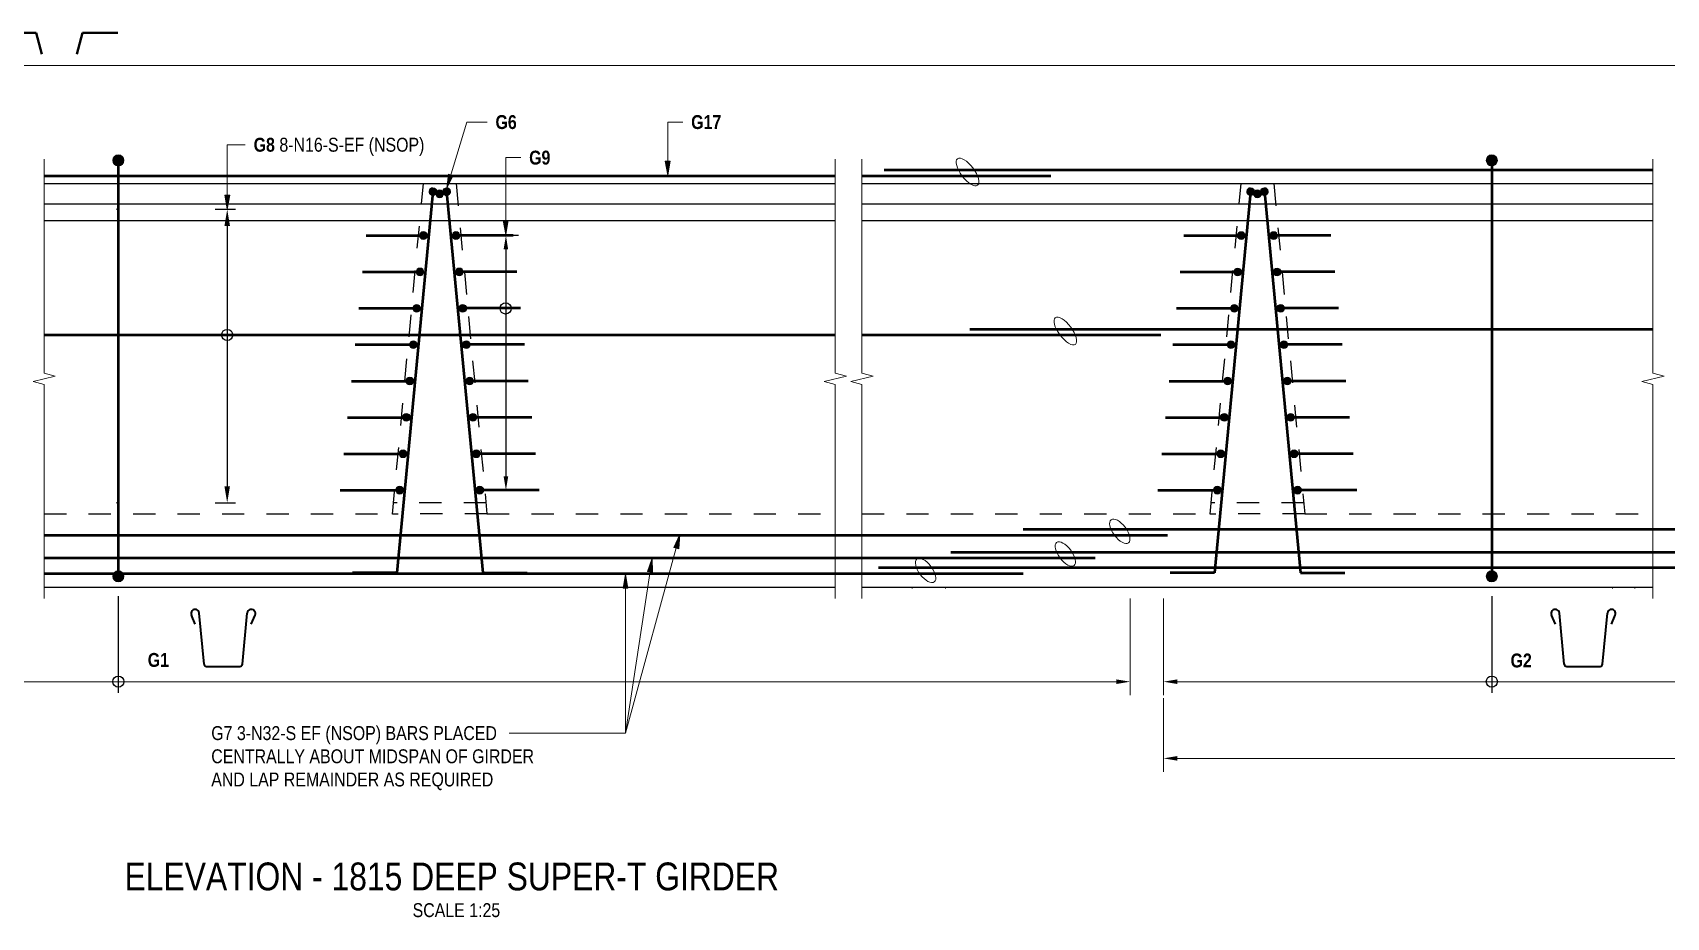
# Model space of a CAD drawing. Header units: metres. Extents: x 18.2 to 38, y 2.7 to 57.4.
# Drawn here: x 25.73 to 33.07, y 46.61 to 50.59 of the extents above; entities that cross this region are included whole.
import ezdxf

# ---------------------------------------------------------------- set-up
doc = ezdxf.new("R2010")
doc.units = ezdxf.units.M
doc.linetypes.add('JacobsDash', pattern=[0.0045, 0.003, -0.0015])
doc.layers.get('Defpoints').update_dxf_attribs({"color": 41})
for name, color, linetype, lineweight in [('A-ANNO-DIMS', 7, 'Continuous', 9), ('A-DETL', 7, 'Continuous', 13), ('A-DETL-GENF', 7, 'Continuous', 9), ('G-ANNO-TEXT', 7, 'Continuous', 9)]:
    doc.layers.add(name, color=color, linetype=linetype, lineweight=lineweight)
doc.styles.add('Arial Narrow', font='ARIALN.TTF', dxfattribs={"height": 0.125})
doc.styles.add('Arial Narrow_1', font='ARIALN.TTF', dxfattribs={"height": 0.0625})
doc.styles.add('Arial Narrow_B', font='ARIALNB.TTF', dxfattribs={"height": 0.0625})
doc.dimstyles.new('____ddd____', dxfattribs={"dimscale": 0.3048, "dimtxt": 0.063964, "dimasz": 0.246063, "dimexe": 0.123031, "dimexo": 0.082021, "dimgap": 0.04101, "dimtad": 1, "dimdec": 0, "dimlfac": 1000, "dimzin": 0, "dimdsep": 46, "dimtxsty": 'Arial Narrow_1', "dimsah": 1, "dimcen": 0.09, "dimaunit": 1, "dimadec": 4, "dimazin": 0, "dimtfac": 1, "dimtdec": 4, "dimtix": 1, "dimtmove": 2, "dimatfit": 3, "dimfxl": 1, "dimtvp": 1, "dimtolj": 1, "dimtzin": 0, "dimarcsym": 2})
doc.dimstyles.new('Dimension_Standard_O__mm_', dxfattribs={"dimscale": 0.3048, "dimtxt": 0.063964, "dimasz": 0.205052, "dimexe": 0.19685, "dimexo": 0.123031, "dimgap": 0.123031, "dimtad": 1, "dimdec": 0, "dimlfac": 1000, "dimzin": 0, "dimdsep": 46, "dimtxsty": 'Arial Narrow_1', "dimsah": 1, "dimcen": 0.09, "dimaunit": 1, "dimadec": 4, "dimazin": 0, "dimtfac": 1, "dimtdec": 4, "dimtix": 1, "dimtmove": 0, "dimatfit": 3, "dimfxl": 1, "dimtvp": 1, "dimtfill": 1, "dimtolj": 1, "dimtzin": 0, "dimlwd": 18, "dimlwe": 18, "dimarcsym": 2})
doc.dimstyles.new('Dimension_Standard_O__mm__1', dxfattribs={"dimscale": 0.3048, "dimtxt": 0.063964, "dimasz": 0.205052, "dimexe": 0.19685, "dimexo": 0.123031, "dimgap": 0.123031, "dimtad": 1, "dimdec": 0, "dimlfac": 1000, "dimzin": 0, "dimdsep": 46, "dimtxsty": 'Arial Narrow_1', "dimsah": 1, "dimcen": 0.09, "dimaunit": 1, "dimadec": 4, "dimazin": 0, "dimtfac": 1, "dimtdec": 4, "dimtix": 1, "dimtmove": 2, "dimatfit": 3, "dimfxl": 1, "dimtvp": 1, "dimtfill": 1, "dimtolj": 1, "dimtzin": 0, "dimlwd": 18, "dimlwe": 18, "dimarcsym": 2})
doc.dimstyles.new('Dimension_Standard_O__mm__2', dxfattribs={"dimscale": 0.3048, "dimtxt": 0.063964, "dimasz": 0.205052, "dimexe": 0.19685, "dimexo": 0.123031, "dimgap": 0.123031, "dimtad": 1, "dimdec": 0, "dimlfac": 1000, "dimzin": 0, "dimdsep": 46, "dimtxsty": 'Arial Narrow_B', "dimsah": 1, "dimcen": 0.09, "dimaunit": 1, "dimadec": 4, "dimazin": 0, "dimtfac": 1, "dimtdec": 4, "dimtix": 1, "dimtmove": 0, "dimatfit": 3, "dimfxl": 1, "dimtvp": 1, "dimtfill": 1, "dimtolj": 1, "dimtzin": 0, "dimlwd": 18, "dimlwe": 18, "dimarcsym": 2})
doc.dimstyles.new('Dimension_Standard_T_REO', dxfattribs={"dimscale": 0.3048, "dimtxt": 0.063964, "dimasz": 0.205052, "dimexe": 0.246063, "dimexo": 0.0625, "dimgap": 0.082021, "dimtad": 1, "dimdec": 0, "dimlfac": 1000, "dimzin": 0, "dimdsep": 46, "dimtxsty": 'Arial Narrow_1', "dimsah": 1, "dimcen": 0.09, "dimaunit": 1, "dimadec": 4, "dimazin": 0, "dimtfac": 1, "dimtdec": 4, "dimtix": 1, "dimtmove": 0, "dimatfit": 3, "dimfxl": 0.246063, "dimfxlon": 1, "dimtvp": 1, "dimtolj": 1, "dimtzin": 0, "dimlwd": 25, "dimlwe": 25, "dimarcsym": 2})

# ---------------------------------------------------------------- blocks, each defined once
blk = doc.blocks.new('CS_DET_BreakLine_ViewScale - Std Break-6472122-DRG-2873101 - 1815 DEEP SUPER-T GIRDER')
at = {"layer": 'A-DETL-GENF'}
for p, q in [((0.9125, 0), (-0.05, 0)), ((0.925, 0.05), (0.9125, 0)), ((0.95, -0.05), (0.925, 0.05)), ((0.9625, 0), (0.95, -0.05)), ((1.925, 0), (0.9625, 0))]:
    blk.add_line(p, q, dxfattribs=at)
blk = doc.blocks.new('B_Det_Reinf_Bar Section_2D - Reo Dot_Scale 50_Cog End-1695669-DRG-2873101 - 1815 DEEP SUPER-T GIRDER')
at = {"layer": 'A-DETL-GENF'}
blk.add_hatch(color=256, dxfattribs=at).paths.add_polyline_path([(0, -0.025), (0.0065, -0.0241), (0.0125, -0.0217), (0.0177, -0.0177), (0.0217, -0.0125), (0.0241, -0.0065), (0.025, 0), (0.0241, 0.0065), (0.0217, 0.0125), (0.0177, 0.0177), (0.0125, 0.0217), (0.0065, 0.0241), (0, 0.025), (-0.0065, 0.0241), (-0.0125, 0.0217), (-0.0177, 0.0177), (-0.0217, 0.0125), (-0.0241, 0.0065), (-0.025, 0), (-0.0241, -0.0065), (-0.0217, -0.0125), (-0.0177, -0.0177), (-0.0125, -0.0217), (-0.0065, -0.0241)])
for start, end in [(360, 180), (180, 360)]:
    blk.add_arc((0, 0), 0.025, start, end, dxfattribs=at)
blk = doc.blocks.new('B_Det_Reinf_Bar Section_2D - Reo Dot_Scale 50_Cog End-1703102-DRG-2873101 - 1815 DEEP SUPER-T GIRDER')
at = {"layer": 'A-DETL-GENF'}
blk.add_hatch(color=256, dxfattribs=at).paths.add_polyline_path([(0, -0.025), (0.0065, -0.0241), (0.0125, -0.0217), (0.0177, -0.0177), (0.0217, -0.0125), (0.0241, -0.0065), (0.025, 0), (0.0241, 0.0065), (0.0217, 0.0125), (0.0177, 0.0177), (0.0125, 0.0217), (0.0065, 0.0241), (0, 0.025), (-0.0065, 0.0241), (-0.0125, 0.0217), (-0.0177, 0.0177), (-0.0217, 0.0125), (-0.0241, 0.0065), (-0.025, 0), (-0.0241, -0.0065), (-0.0217, -0.0125), (-0.0177, -0.0177), (-0.0125, -0.0217), (-0.0065, -0.0241)])
for start, end in [(0, 180), (180, 360)]:
    blk.add_arc((0, 0), 0.025, start, end, dxfattribs=at)
blk = doc.blocks.new('B_Det_Reinf_Bar Section_2D - Reo Dot_Scale 25_Cog End-V4-DRG-2873101 - 1815 DEEP SUPER-T GIRDER')
at = {"layer": 'A-DETL-GENF'}
blk.add_hatch(color=256, dxfattribs=at).paths.add_polyline_path([(0, -0.0175), (0.0045, -0.0169), (0.0088, -0.0152), (0.0124, -0.0124), (0.0144, -0.0095), (0.0142, -0.0084), (0.0145, -0.0035), (0.0157, 0.0005), (0.0171, 0.0028), (0.0169, 0.0045), (0.0148, 0.0092), (0.0124, 0.0124), (0.0088, 0.0152), (0.0045, 0.0169), (-0.0006, 0.0174), (-0.0045, 0.0169), (-0.0087, 0.0152), (-0.0124, 0.0124), (-0.0152, 0.0088), (-0.0169, 0.0045), (-0.0175, 0), (-0.0169, -0.0045), (-0.0152, -0.0087), (-0.0124, -0.0124), (-0.0087, -0.0152), (-0.0045, -0.0169)])
for start, end in [(9.32983, 180), (180, 326.31509)]:
    blk.add_arc((0, 0), 0.0175, start, end, dxfattribs=at)
blk = doc.blocks.new('B_Det_Reinf_Bar Section_2D - Reo Dot_Scale 25_Cog End-V3-DRG-2873101 - 1815 DEEP SUPER-T GIRDER')
at = {"layer": 'A-DETL-GENF'}
blk.add_hatch(color=256, dxfattribs=at).paths.add_polyline_path([(0, 0.0175), (-0.0045, 0.0169), (-0.0088, 0.0152), (-0.0124, 0.0124), (-0.0152, 0.0087), (-0.0169, 0.0045), (-0.0175, 0), (-0.0169, -0.0045), (-0.0152, -0.0088), (-0.0124, -0.0124), (-0.0088, -0.0152), (-0.0045, -0.0169), (0, -0.0175), (0.0045, -0.0169), (0.0087, -0.0152), (0.0129, -0.0117), (0.0152, -0.0088), (0.017, -0.0038), (0.0169, -0.0025), (0.0156, -0.0003), (0.0144, 0.0038), (0.0144, 0.0095), (0.0143, 0.0098), (0.0124, 0.0124), (0.0087, 0.0152), (0.0045, 0.0169)])
for start, end in [(33.68491, 180), (180, 350.67017)]:
    blk.add_arc((0, 0), 0.0175, start, end, dxfattribs=at)
blk = doc.blocks.new('B_Det_Reinf_Bar Section_2D - Reo Dot_Scale 25_Cog End-2355448-DRG-2873101 - 1815 DEEP SUPER-T GIRDER')
at = {"layer": 'A-DETL-GENF'}
blk.add_hatch(color=256, dxfattribs=at).paths.add_polyline_path([(0, 0.0175), (-0.0045, 0.0169), (-0.0088, 0.0152), (-0.0124, 0.0124), (-0.0152, 0.0087), (-0.0169, 0.0045), (-0.0175, 0), (-0.0169, -0.0045), (-0.0152, -0.0088), (-0.0124, -0.0124), (-0.0088, -0.0152), (-0.0045, -0.0169), (0, -0.0175), (0.0045, -0.0169), (0.0087, -0.0152), (0.0124, -0.0124), (0.0152, -0.0088), (0.0169, -0.0045), (0.0175, 0), (0.0169, 0.0045), (0.0152, 0.0087), (0.0124, 0.0124), (0.0087, 0.0152), (0.0045, 0.0169), (0.0022, 0.0172)])
for start, end in [(360, 180), (180, 360)]:
    blk.add_arc((0, 0), 0.0175, start, end, dxfattribs=at)
blk = doc.blocks.new('B_Det_Reinf_Bar Section_2D - Reo Dot_Scale 25_Cog End-V5-DRG-2873101 - 1815 DEEP SUPER-T GIRDER')
at = {"layer": 'A-DETL-GENF'}
blk.add_hatch(color=256, dxfattribs=at).paths.add_polyline_path([(0.0175, 0), (0.0169, 0.0045), (0.0152, 0.0087), (0.0124, 0.0124), (0.0087, 0.0152), (0.0045, 0.0169), (0, 0.0175), (-0.0045, 0.0169), (-0.0088, 0.0152), (-0.0124, 0.0124), (-0.0152, 0.0087), (-0.0169, 0.0045), (-0.0174, -0.001), (-0.0169, -0.0045), (-0.0152, -0.0088), (-0.0124, -0.0124), (-0.0088, -0.0152), (-0.0045, -0.0169), (0, -0.0175), (0.0045, -0.0169), (0.0087, -0.0152), (0.0124, -0.0124), (0.0152, -0.0088), (0.0169, -0.0045), (0.0174, -0.001)])
for start, end in [(360, 180), (180, 360)]:
    blk.add_arc((0, 0), 0.0175, start, end, dxfattribs=at)
blk = doc.blocks.new('B_Det_Reinf_Bar Section_2D - Reo Dot_Scale 25_Cog End-6466701-DRG-2873101 - 1815 DEEP SUPER-T GIRDER')
at = {"layer": 'A-DETL-GENF'}
blk.add_hatch(color=256, dxfattribs=at).paths.add_polyline_path([(0, -0.0175), (0.0045, -0.0169), (0.0088, -0.0152), (0.0124, -0.0124), (0.0152, -0.0087), (0.0169, -0.0045), (0.0175, 0), (0.0169, 0.0045), (0.0152, 0.0088), (0.0124, 0.0124), (0.0088, 0.0152), (0.0045, 0.0169), (0, 0.0175), (-0.0045, 0.0169), (-0.0087, 0.0152), (-0.0124, 0.0124), (-0.0152, 0.0088), (-0.0169, 0.0045), (-0.0175, 0), (-0.0169, -0.0045), (-0.0152, -0.0087), (-0.0124, -0.0124), (-0.0087, -0.0152), (-0.0045, -0.0169)])
for start, end in [(0, 180), (180, 360)]:
    blk.add_arc((0, 0), 0.0175, start, end, dxfattribs=at)
blk = doc.blocks.new('B_Det_Reinf_Bar Section_2D - Reo Dot_Scale 25_Cog End-V2-DRG-2873101 - 1815 DEEP SUPER-T GIRDER')
at = {"layer": 'A-DETL-GENF'}
blk.add_hatch(color=256, dxfattribs=at).paths.add_polyline_path([(0, -0.0175), (0.0045, -0.0169), (0.0088, -0.0152), (0.0124, -0.0124), (0.0144, -0.0095), (0.0142, -0.0084), (0.0145, -0.0035), (0.0157, 0.0005), (0.0171, 0.0028), (0.0169, 0.0045), (0.0148, 0.0092), (0.0124, 0.0124), (0.0088, 0.0152), (0.0045, 0.0169), (0, 0.0175), (-0.0045, 0.0169), (-0.0087, 0.0152), (-0.0124, 0.0124), (-0.0152, 0.0088), (-0.0169, 0.0045), (-0.0175, 0), (-0.0169, -0.0045), (-0.0152, -0.0087), (-0.0124, -0.0124), (-0.0087, -0.0152), (-0.0045, -0.0169)])
for start, end in [(9.32983, 180), (180, 326.31509)]:
    blk.add_arc((0, 0), 0.0175, start, end, dxfattribs=at)
blk = doc.blocks.new('DIMBLOCK3-DRG-2873101 - 1815 DEEP SUPER-T GIRDER')
at = {"layer": 'A-ANNO-DIMS', "color": 0, "lineweight": 18, "transparency": 16777216}
for p, q in [((35.9123, 47.9599), (35.9123, 47.2689)), ((30.8123, 47.5999), (30.8123, 47.2689)), ((30.8748, 47.3289), (35.8498, 47.3289))]:
    blk.add_line(p, q, dxfattribs=at)
at = {"layer": 'A-ANNO-DIMS', "color": 0, "transparency": 16777216}
for points in [[(30.8748, 47.3393), (30.8748, 47.3185), (30.8123, 47.3289)], [(35.8498, 47.3393), (35.8498, 47.3185), (35.9123, 47.3289)]]:
    blk.add_solid(points, dxfattribs=at)
at = {"layer": 'Defpoints', "color": 0, "transparency": 16777216}
for p in [(35.9123, 47.9974), (30.8123, 47.6374), (35.9123, 47.3289)]:
    blk.add_point(p, dxfattribs=at)
at = {"layer": 'A-ANNO-DIMS', "color": 0, "lineweight": 18, "transparency": 16777216, "insert": (33.3623, 47.4037), "char_height": 0.0625, "width": 0.190066, "attachment_point": 5, "style": 'Arial Narrow_1', "bg_fill": 3, "box_fill_scale": 1.1, "bg_fill_color": 256, "bg_fill_true_color": 13158600, "bg_fill_transparency": 0}
blk.add_mtext('\\A1;7000\u200e', dxfattribs=at)
blk = doc.blocks.new('DIMBLOCK5-DRG-2873101 - 1815 DEEP SUPER-T GIRDER')
at = {"layer": 'A-ANNO-DIMS', "color": 0, "lineweight": 18, "transparency": 16777216}
for p, q in [((20.7312, 49.9499), (20.7312, 50.5036)), ((34.4123, 49.9499), (34.4123, 50.5036)), ((20.7937, 50.4436), (34.3498, 50.4436))]:
    blk.add_line(p, q, dxfattribs=at)
at = {"layer": 'A-ANNO-DIMS', "color": 0, "transparency": 16777216}
for points in [[(20.7937, 50.454), (20.7937, 50.4332), (20.7312, 50.4436)], [(34.3498, 50.454), (34.3498, 50.4332), (34.4123, 50.4436)]]:
    blk.add_solid(points, dxfattribs=at)
at = {"layer": 'Defpoints', "color": 0, "transparency": 16777216}
for p in [(34.4123, 50.4436), (20.7312, 49.9124), (34.4123, 49.9124)]:
    blk.add_point(p, dxfattribs=at)
at = {"layer": 'A-ANNO-DIMS', "color": 0, "lineweight": 18, "transparency": 16777216, "insert": (27.5717, 50.5182), "char_height": 0.0625, "attachment_point": 5, "style": 'Arial Narrow_1', "bg_fill": 3, "box_fill_scale": 1.1, "bg_fill_color": 256, "bg_fill_true_color": 13158600, "bg_fill_transparency": 0}
blk.add_mtext('\\A1;\u200e', dxfattribs=at)
blk = doc.blocks.new('DIMBLOCK6-DRG-2873101 - 1815 DEEP SUPER-T GIRDER')
at = {"layer": 'A-ANNO-DIMS', "color": 0, "lineweight": 18, "transparency": 16777216}
for p, q in [((24.4815, 48.0474), (24.4815, 47.6135)), ((30.6623, 48.0474), (30.6623, 47.6135)), ((24.544, 47.6735), (30.5998, 47.6735))]:
    blk.add_line(p, q, dxfattribs=at)
at = {"layer": 'A-ANNO-DIMS', "color": 0, "transparency": 16777216}
for points in [[(24.544, 47.6839), (24.544, 47.6631), (24.4815, 47.6735)], [(30.5998, 47.6839), (30.5998, 47.6631), (30.6623, 47.6735)]]:
    blk.add_solid(points, dxfattribs=at)
at = {"layer": 'Defpoints', "color": 0, "transparency": 16777216}
for p in [(24.4815, 48.0849), (30.6623, 48.0849), (30.6623, 47.6735)]:
    blk.add_point(p, dxfattribs=at)
at = {"layer": 'A-ANNO-DIMS', "color": 0, "lineweight": 18, "transparency": 16777216, "insert": (27.5719, 47.7481), "char_height": 0.0625, "attachment_point": 5, "style": 'Arial Narrow_1', "bg_fill": 3, "box_fill_scale": 1.1, "bg_fill_color": 256, "bg_fill_true_color": 13158600, "bg_fill_transparency": 0}
blk.add_mtext('\\A1;\u200e', dxfattribs=at)
blk = doc.blocks.new('DIMBLOCK7-DRG-2873101 - 1815 DEEP SUPER-T GIRDER')
at = {"layer": 'A-ANNO-DIMS', "color": 0, "lineweight": -2, "transparency": 16777216}
for p, q in [((26.5462, 49.7974), (26.6383, 49.7974)), ((26.6008, 49.7224), (26.6008, 48.5524)), ((26.5462, 48.4774), (26.6383, 48.4774))]:
    blk.add_line(p, q, dxfattribs=at)
at = {"layer": 'A-ANNO-DIMS', "color": 0, "transparency": 16777216}
for points in [[(26.5883, 49.7224), (26.6133, 49.7224), (26.6008, 49.7974)], [(26.5883, 48.5524), (26.6133, 48.5524), (26.6008, 48.4774)]]:
    blk.add_solid(points, dxfattribs=at)
at = {"layer": 'Defpoints', "color": 0, "transparency": 16777216}
for p in [(26.5212, 49.7974), (26.5212, 48.4774), (26.6008, 48.4774)]:
    blk.add_point(p, dxfattribs=at)
at = {"layer": 'A-ANNO-DIMS', "color": 0, "transparency": 16777216, "insert": (26.5512, 49.1374), "char_height": 0.0625, "attachment_point": 5, "rotation": 90, "style": 'Arial Narrow_1'}
blk.add_mtext('\\A1;\u200e', dxfattribs=at)
blk = doc.blocks.new('DIMBLOCK16-DRG-2873101 - 1815 DEEP SUPER-T GIRDER')
at = {"layer": 'A-ANNO-DIMS', "color": 0, "lineweight": 18, "transparency": 16777216}
for p, q in [((34.2733, 48.0954), (34.2733, 47.6135)), ((30.8123, 48.0474), (30.8123, 47.6135)), ((30.8748, 47.6735), (34.2108, 47.6735))]:
    blk.add_line(p, q, dxfattribs=at)
at = {"layer": 'A-ANNO-DIMS', "color": 0, "transparency": 16777216}
for points in [[(30.8748, 47.6839), (30.8748, 47.6631), (30.8123, 47.6735)], [(34.2108, 47.6839), (34.2108, 47.6631), (34.2733, 47.6735)]]:
    blk.add_solid(points, dxfattribs=at)
at = {"layer": 'Defpoints', "color": 0, "transparency": 16777216}
for p in [(30.8123, 48.0849), (34.2733, 48.1329), (34.2733, 47.6735)]:
    blk.add_point(p, dxfattribs=at)
at = {"layer": 'A-ANNO-DIMS', "color": 0, "lineweight": 18, "transparency": 16777216, "insert": (32.5428, 47.7481), "char_height": 0.0625, "attachment_point": 5, "style": 'Arial Narrow_B', "bg_fill": 3, "box_fill_scale": 1.1, "bg_fill_color": 256, "bg_fill_true_color": 13158600, "bg_fill_transparency": 0}
blk.add_mtext('\\A1;\u200e', dxfattribs=at)
blk = doc.blocks.new('DIMBLOCK17-DRG-2873101 - 1815 DEEP SUPER-T GIRDER')
at = {"layer": 'A-ANNO-DIMS', "color": 0, "lineweight": 25, "transparency": 16777216}
for p, q in [((27.9104, 49.6791), (27.7794, 49.6791)), ((27.8544, 49.6166), (27.8544, 48.5971)), ((27.9104, 48.5346), (27.7794, 48.5346))]:
    blk.add_line(p, q, dxfattribs=at)
at = {"layer": 'A-ANNO-DIMS', "color": 0, "transparency": 16777216}
for points in [[(27.844, 49.6166), (27.8648, 49.6166), (27.8544, 49.6791)], [(27.844, 48.5971), (27.8648, 48.5971), (27.8544, 48.5346)]]:
    blk.add_solid(points, dxfattribs=at)
at = {"layer": 'Defpoints', "color": 0, "transparency": 16777216}
for p in [(27.9294, 49.6791), (27.8544, 48.5346), (27.9294, 48.5346)]:
    blk.add_point(p, dxfattribs=at)
at = {"layer": 'A-ANNO-DIMS', "color": 0, "lineweight": 25, "transparency": 16777216, "insert": (27.7923, 49.1069), "char_height": 0.0625, "attachment_point": 5, "rotation": 90, "style": 'Arial Narrow_1'}
blk.add_mtext('\\A1;\u200e', dxfattribs=at)

msp = doc.modelspace()

# ---------------------------------------------------------------- hatches: boundary and pattern name
at = {"layer": 'G-ANNO-TEXT'}
for points in [[(28.5822, 49.9511), (28.5932, 50.0136), (28.5712, 50.0136)], [(27.5886, 49.8922), (27.6174, 49.9487), (27.5963, 49.9552)], [(26.6013, 49.7974), (26.6124, 49.8599), (26.5903, 49.8599)], [(27.8534, 49.6838), (27.8644, 49.7463), (27.8424, 49.7463)], [(28.6375, 48.3346), (28.6103, 48.2772), (28.6316, 48.2714)], [(28.5122, 48.2285), (28.4919, 48.1684), (28.5137, 48.1651)], [(28.3924, 48.1571), (28.3814, 48.0946), (28.4035, 48.0946)]]:
    msp.add_hatch(color=256, dxfattribs=at).paths.add_polyline_path(points)

# ---------------------------------------------------------------- linework, layer by layer
at = {"layer": 'A-DETL', "lineweight": 40}
for p, q in [((25.5826, 50.591), (25.7411, 50.591)), ((25.7411, 50.591), (25.767, 50.4944)), ((25.9504, 50.591), (25.9245, 50.4944)), ((26.1089, 50.591), (25.9504, 50.591))]:
    msp.add_line(p, q, dxfattribs=at)
at = {"layer": 'A-DETL', "lineweight": 50}
for p, q in [((26.1109, 49.9919), (26.1109, 48.1724)), ((33.0143, 49.9724), (29.5558, 49.9724)), ((32.2892, 49.9919), (32.2892, 48.1724)), ((25.7775, 49.9474), (29.336, 49.9474)), ((29.4558, 49.9474), (30.3058, 49.9474)), ((27.5243, 49.8592), (27.3637, 48.163)), ((27.5893, 49.8592), (27.7499, 48.163)), ((31.2026, 49.8591), (31.0421, 48.1629)), ((31.2676, 49.8591), (31.4282, 48.1629)), ((27.2261, 49.6791), (27.4661, 49.6791)), ((27.8874, 49.6791), (27.6474, 49.6791)), ((30.9044, 49.679), (31.1444, 49.679)), ((31.5657, 49.679), (31.3257, 49.679)), ((27.2094, 49.5156), (27.4508, 49.5156)), ((27.9041, 49.5156), (27.6627, 49.5156)), ((30.8877, 49.5155), (31.1291, 49.5155)), ((31.5824, 49.5155), (31.341, 49.5155)), ((27.1927, 49.3521), (27.4355, 49.3521)), ((27.9208, 49.3521), (27.678, 49.3521)), ((30.871, 49.352), (31.1138, 49.352)), ((31.5991, 49.352), (31.3563, 49.352)), ((33.0143, 49.2574), (29.9408, 49.2574)), ((25.7775, 49.2324), (29.336, 49.2324)), ((27.176, 49.1886), (27.4202, 49.1886)), ((27.9375, 49.1886), (27.6933, 49.1886)), ((29.4558, 49.2324), (30.8008, 49.2324)), ((30.8543, 49.1886), (31.0985, 49.1886)), ((31.6158, 49.1886), (31.3716, 49.1886)), ((27.1593, 49.0251), (27.4048, 49.0251)), ((27.9542, 49.0251), (27.7086, 49.0251)), ((30.8376, 49.0251), (31.0832, 49.0251)), ((31.6325, 49.0251), (31.3869, 49.0251)), ((27.1426, 48.8616), (27.3895, 48.8616)), ((27.9709, 48.8616), (27.7239, 48.8616)), ((30.8209, 48.8616), (31.0679, 48.8616)), ((31.6492, 48.8616), (31.4022, 48.8616)), ((27.1259, 48.6981), (27.3742, 48.6981)), ((27.9876, 48.6981), (27.7392, 48.6981)), ((30.8042, 48.6981), (31.0526, 48.6981)), ((31.6659, 48.6981), (31.4175, 48.6981)), ((27.1092, 48.5346), (27.3589, 48.5346)), ((28.0042, 48.5346), (27.7545, 48.5346)), ((30.7875, 48.5346), (31.0373, 48.5346)), ((31.6826, 48.5346), (31.4329, 48.5346)), ((36.0753, 48.3574), (30.1808, 48.3574)), ((25.7775, 48.3324), (30.8308, 48.3324)), ((25.7775, 48.2299), (30.5058, 48.2299)), ((36.071, 48.2549), (29.8558, 48.2549)), ((25.7775, 48.1599), (26.0893, 48.1599)), ((26.1326, 48.1599), (30.1808, 48.1599)), ((27.3637, 48.163), (27.1637, 48.163)), ((27.7499, 48.163), (27.9499, 48.163)), ((36.0676, 48.1849), (29.5308, 48.1849)), ((31.0421, 48.1629), (30.8421, 48.1629)), ((31.4282, 48.1629), (31.6282, 48.1629))]:
    msp.add_line(p, q, dxfattribs=at)
at = {"layer": 'A-DETL', "lineweight": 25}
for p, q in [((25.7775, 49.9124), (29.336, 49.9124)), ((29.4558, 49.9124), (33.0143, 49.9124)), ((25.7775, 49.8224), (29.336, 49.8224)), ((29.4558, 49.8224), (33.0143, 49.8224)), ((25.7775, 49.7473), (29.336, 49.7473)), ((29.4558, 49.7473), (33.0143, 49.7473)), ((29.336, 48.0974), (25.7775, 48.0974)), ((33.0143, 48.0974), (29.4558, 48.0974)), ((26.1109, 48.0574), (26.1109, 47.6239)), ((32.2892, 48.0574), (32.2892, 47.6239))]:
    msp.add_line(p, q, dxfattribs=at)
at = {"layer": 'A-DETL', "linetype": 'JacobsDash', "lineweight": 25}
for p, q in [((27.3441, 48.4273), (27.4831, 49.9124)), ((27.6303, 49.9124), (27.7693, 48.4275)), ((31.0224, 48.4273), (31.1615, 49.9124)), ((31.3087, 49.9124), (31.4477, 48.4275)), ((25.7775, 48.4274), (27.3441, 48.4274)), ((27.7693, 48.4275), (27.3441, 48.4273)), ((27.7647, 48.4774), (27.3488, 48.4774)), ((27.7693, 48.4275), (29.336, 48.4275)), ((29.4558, 48.4274), (31.0224, 48.4274)), ((31.4477, 48.4275), (31.0224, 48.4273)), ((31.443, 48.4774), (31.0271, 48.4774)), ((31.4477, 48.4275), (33.0143, 48.4275))]:
    msp.add_line(p, q, dxfattribs=at)
at = {"layer": 'A-DETL', "lineweight": 18}
for p, q in [((26.1109, 49.7974), (26.1009, 49.7974)), ((26.1109, 48.4774), (26.1009, 48.4774))]:
    msp.add_line(p, q, dxfattribs=at)
at = {"layer": 'A-DETL'}
for p, q in [((29.6821, 48.0974), (29.6821, 48.0924)), ((29.8321, 48.0974), (29.8321, 48.0924)), ((32.8321, 48.0974), (32.8321, 48.0924)), ((32.9321, 48.0974), (32.9321, 48.0924))]:
    msp.add_line(p, q, dxfattribs=at)
at = {"layer": 'A-DETL', "lineweight": 35}
for p, q in [((26.4569, 47.9319), (26.4395, 47.9728)), ((26.4965, 47.7523), (26.4748, 47.9817)), ((26.6692, 47.7523), (26.6909, 47.9817)), ((26.7088, 47.9319), (26.7261, 47.9728)), ((32.5752, 47.9319), (32.5579, 47.9728)), ((32.6148, 47.7523), (32.5931, 47.9817)), ((32.7875, 47.7523), (32.8092, 47.9817)), ((32.8272, 47.9319), (32.8445, 47.9728)), ((26.5077, 47.7421), (26.658, 47.7421)), ((32.626, 47.7421), (32.7763, 47.7421))]:
    msp.add_line(p, q, dxfattribs=at)
at = {"layer": 'A-DETL', "lineweight": 25}
for centre in [(27.853, 49.3514), (26.6008, 49.2324), (26.1109, 47.6739), (32.2892, 47.6739)]:
    msp.add_circle(centre, 0.025, dxfattribs=at)
at = {"layer": 'A-DETL', "lineweight": 35}
for centre, radius, start, end in [((26.4565, 47.98), 0.0184, 5.41164, 203), ((26.7092, 47.98), 0.0184, 337, 174.58836), ((32.5748, 47.98), 0.0184, 5.41164, 203), ((32.8275, 47.98), 0.0184, 337, 174.58836), ((26.5077, 47.7533), 0.0113, 185.41164, 270), ((26.658, 47.7533), 0.0113, 270, 354.58836), ((32.626, 47.7533), 0.0112, 185.41164, 270), ((32.7763, 47.7533), 0.0113, 270, 354.58836)]:
    msp.add_arc(centre, radius, start, end, dxfattribs=at)
at = {"layer": 'A-DETL', "lineweight": 18}
for centre, major_axis, ratio in [((29.9309, 49.9648), (-0.0451, 0.0599), 0.4), ((30.3709, 49.2498), (-0.0451, 0.0599), 0.4), ((30.6159, 48.3498), (-0.0391, 0.0519), 0.461538), ((30.3709, 48.2473), (-0.0391, 0.0519), 0.461538), ((29.7423, 48.1737), (-0.0391, 0.0519), 0.461538)]:
    msp.add_ellipse(centre, major_axis=major_axis, ratio=ratio, dxfattribs=at)
at = {"layer": 'G-ANNO-TEXT'}
for p, q in [((26.6124, 49.8599), (26.5903, 49.8599)), ((26.5903, 49.8599), (26.6013, 49.7974)), ((26.6013, 49.7974), (26.6124, 49.8599)), ((27.8644, 49.7463), (27.8424, 49.7463)), ((27.8424, 49.7463), (27.8534, 49.6838)), ((27.8534, 49.6838), (27.8644, 49.7463)), ((28.6375, 48.3346), (28.3924, 47.4423)), ((28.6375, 48.3346), (28.6103, 48.2772)), ((28.6316, 48.2714), (28.6375, 48.3346)), ((28.5122, 48.2285), (28.3924, 47.4423)), ((28.5122, 48.2285), (28.4919, 48.1684)), ((28.5137, 48.1651), (28.5122, 48.2285)), ((28.6103, 48.2772), (28.6316, 48.2714)), ((28.3924, 48.1571), (28.3814, 48.0946)), ((28.4035, 48.0946), (28.3924, 48.1571)), ((28.3924, 48.1571), (28.3924, 47.4423)), ((28.4919, 48.1684), (28.5137, 48.1651)), ((28.3814, 48.0946), (28.4035, 48.0946)), ((28.1839, 47.4423), (27.8697, 47.4423)), ((28.3924, 47.4423), (28.1839, 47.4423)), ((28.3924, 47.4423), (28.1839, 47.4423)), ((28.3924, 47.4423), (28.1839, 47.4423))]:
    msp.add_line(p, q, dxfattribs=at)

# ---------------------------------------------------------------- block references
at = {"layer": 'A-DETL-GENF'}
for name, p, rotation in [('CS_DET_BreakLine_ViewScale - Std Break-6472122-DRG-2873101 - 1815 DEEP SUPER-T GIRDER', (25.7775, 49.9724), 270.0000000000002), ('CS_DET_BreakLine_ViewScale - Std Break-6472122-DRG-2873101 - 1815 DEEP SUPER-T GIRDER', (29.336, 48.0974), 89.99999999999979), ('CS_DET_BreakLine_ViewScale - Std Break-6472122-DRG-2873101 - 1815 DEEP SUPER-T GIRDER', (29.4558, 49.9724), 270.0000000000002), ('CS_DET_BreakLine_ViewScale - Std Break-6472122-DRG-2873101 - 1815 DEEP SUPER-T GIRDER', (33.0143, 48.0974), 89.99999999999979), ('B_Det_Reinf_Bar Section_2D - Reo Dot_Scale 25_Cog End-V4-DRG-2873101 - 1815 DEEP SUPER-T GIRDER', (27.526, 49.8766), 354.5920423263246), ('B_Det_Reinf_Bar Section_2D - Reo Dot_Scale 25_Cog End-V3-DRG-2873101 - 1815 DEEP SUPER-T GIRDER', (27.5876, 49.8766), 185.4079576736754), ('B_Det_Reinf_Bar Section_2D - Reo Dot_Scale 25_Cog End-V2-DRG-2873101 - 1815 DEEP SUPER-T GIRDER', (31.2043, 49.8766), 354.5920423263246), ('B_Det_Reinf_Bar Section_2D - Reo Dot_Scale 25_Cog End-V3-DRG-2873101 - 1815 DEEP SUPER-T GIRDER', (31.266, 49.8766), 185.4079576736754), ('B_Det_Reinf_Bar Section_2D - Reo Dot_Scale 25_Cog End-2355448-DRG-2873101 - 1815 DEEP SUPER-T GIRDER', (27.4836, 49.6791), 270.0000000000006), ('B_Det_Reinf_Bar Section_2D - Reo Dot_Scale 25_Cog End-6466701-DRG-2873101 - 1815 DEEP SUPER-T GIRDER', (27.6299, 49.6791), 269.9999999999994), ('B_Det_Reinf_Bar Section_2D - Reo Dot_Scale 25_Cog End-2355448-DRG-2873101 - 1815 DEEP SUPER-T GIRDER', (31.1619, 49.679), 270.0000000000006), ('B_Det_Reinf_Bar Section_2D - Reo Dot_Scale 25_Cog End-6466701-DRG-2873101 - 1815 DEEP SUPER-T GIRDER', (31.3082, 49.679), 269.9999999999994), ('B_Det_Reinf_Bar Section_2D - Reo Dot_Scale 25_Cog End-2355448-DRG-2873101 - 1815 DEEP SUPER-T GIRDER', (27.4683, 49.5156), 270.0000000000006), ('B_Det_Reinf_Bar Section_2D - Reo Dot_Scale 25_Cog End-6466701-DRG-2873101 - 1815 DEEP SUPER-T GIRDER', (27.6452, 49.5156), 269.9999999999994), ('B_Det_Reinf_Bar Section_2D - Reo Dot_Scale 25_Cog End-2355448-DRG-2873101 - 1815 DEEP SUPER-T GIRDER', (31.1466, 49.5155), 270.0000000000006), ('B_Det_Reinf_Bar Section_2D - Reo Dot_Scale 25_Cog End-6466701-DRG-2873101 - 1815 DEEP SUPER-T GIRDER', (31.3235, 49.5155), 269.9999999999994), ('B_Det_Reinf_Bar Section_2D - Reo Dot_Scale 25_Cog End-2355448-DRG-2873101 - 1815 DEEP SUPER-T GIRDER', (27.453, 49.3521), 270.0000000000006), ('B_Det_Reinf_Bar Section_2D - Reo Dot_Scale 25_Cog End-6466701-DRG-2873101 - 1815 DEEP SUPER-T GIRDER', (27.6605, 49.3521), 269.9999999999994), ('B_Det_Reinf_Bar Section_2D - Reo Dot_Scale 25_Cog End-2355448-DRG-2873101 - 1815 DEEP SUPER-T GIRDER', (31.1313, 49.352), 270.0000000000006), ('B_Det_Reinf_Bar Section_2D - Reo Dot_Scale 25_Cog End-6466701-DRG-2873101 - 1815 DEEP SUPER-T GIRDER', (31.3388, 49.352), 269.9999999999994), ('B_Det_Reinf_Bar Section_2D - Reo Dot_Scale 25_Cog End-V5-DRG-2873101 - 1815 DEEP SUPER-T GIRDER', (27.4377, 49.1886), 270.0000000000006), ('B_Det_Reinf_Bar Section_2D - Reo Dot_Scale 25_Cog End-6466701-DRG-2873101 - 1815 DEEP SUPER-T GIRDER', (27.6758, 49.1886), 269.9999999999994), ('B_Det_Reinf_Bar Section_2D - Reo Dot_Scale 25_Cog End-2355448-DRG-2873101 - 1815 DEEP SUPER-T GIRDER', (31.116, 49.1886), 270.0000000000006), ('B_Det_Reinf_Bar Section_2D - Reo Dot_Scale 25_Cog End-6466701-DRG-2873101 - 1815 DEEP SUPER-T GIRDER', (31.3541, 49.1886), 269.9999999999994), ('B_Det_Reinf_Bar Section_2D - Reo Dot_Scale 25_Cog End-2355448-DRG-2873101 - 1815 DEEP SUPER-T GIRDER', (27.4223, 49.0251), 270.0000000000006), ('B_Det_Reinf_Bar Section_2D - Reo Dot_Scale 25_Cog End-6466701-DRG-2873101 - 1815 DEEP SUPER-T GIRDER', (27.6911, 49.0251), 269.9999999999994), ('B_Det_Reinf_Bar Section_2D - Reo Dot_Scale 25_Cog End-2355448-DRG-2873101 - 1815 DEEP SUPER-T GIRDER', (31.1007, 49.0251), 270.0000000000006), ('B_Det_Reinf_Bar Section_2D - Reo Dot_Scale 25_Cog End-6466701-DRG-2873101 - 1815 DEEP SUPER-T GIRDER', (31.3694, 49.0251), 269.9999999999994), ('B_Det_Reinf_Bar Section_2D - Reo Dot_Scale 25_Cog End-2355448-DRG-2873101 - 1815 DEEP SUPER-T GIRDER', (27.407, 48.8616), 270.0000000000006), ('B_Det_Reinf_Bar Section_2D - Reo Dot_Scale 25_Cog End-6466701-DRG-2873101 - 1815 DEEP SUPER-T GIRDER', (27.7064, 48.8616), 269.9999999999994), ('B_Det_Reinf_Bar Section_2D - Reo Dot_Scale 25_Cog End-2355448-DRG-2873101 - 1815 DEEP SUPER-T GIRDER', (31.0854, 48.8616), 270.0000000000006), ('B_Det_Reinf_Bar Section_2D - Reo Dot_Scale 25_Cog End-6466701-DRG-2873101 - 1815 DEEP SUPER-T GIRDER', (31.3847, 48.8616), 269.9999999999994), ('B_Det_Reinf_Bar Section_2D - Reo Dot_Scale 25_Cog End-2355448-DRG-2873101 - 1815 DEEP SUPER-T GIRDER', (27.3917, 48.6981), 270.0000000000006), ('B_Det_Reinf_Bar Section_2D - Reo Dot_Scale 25_Cog End-6466701-DRG-2873101 - 1815 DEEP SUPER-T GIRDER', (27.7217, 48.6981), 269.9999999999994), ('B_Det_Reinf_Bar Section_2D - Reo Dot_Scale 25_Cog End-2355448-DRG-2873101 - 1815 DEEP SUPER-T GIRDER', (31.0701, 48.6981), 270.0000000000006), ('B_Det_Reinf_Bar Section_2D - Reo Dot_Scale 25_Cog End-6466701-DRG-2873101 - 1815 DEEP SUPER-T GIRDER', (31.4, 48.6981), 269.9999999999994), ('B_Det_Reinf_Bar Section_2D - Reo Dot_Scale 25_Cog End-2355448-DRG-2873101 - 1815 DEEP SUPER-T GIRDER', (27.3764, 48.5346), 270.0000000000006), ('B_Det_Reinf_Bar Section_2D - Reo Dot_Scale 25_Cog End-6466701-DRG-2873101 - 1815 DEEP SUPER-T GIRDER', (27.737, 48.5346), 269.9999999999994), ('B_Det_Reinf_Bar Section_2D - Reo Dot_Scale 25_Cog End-2355448-DRG-2873101 - 1815 DEEP SUPER-T GIRDER', (31.0548, 48.5346), 270.0000000000006), ('B_Det_Reinf_Bar Section_2D - Reo Dot_Scale 25_Cog End-6466701-DRG-2873101 - 1815 DEEP SUPER-T GIRDER', (31.4154, 48.5346), 269.9999999999994)]:
    msp.add_blockref(name, p, dxfattribs=dict(at, rotation=rotation))
for name, p in [('B_Det_Reinf_Bar Section_2D - Reo Dot_Scale 50_Cog End-1695669-DRG-2873101 - 1815 DEEP SUPER-T GIRDER', (26.1109, 50.0169)), ('B_Det_Reinf_Bar Section_2D - Reo Dot_Scale 50_Cog End-1695669-DRG-2873101 - 1815 DEEP SUPER-T GIRDER', (32.2892, 50.0169)), ('B_Det_Reinf_Bar Section_2D - Reo Dot_Scale 25_Cog End-2355448-DRG-2873101 - 1815 DEEP SUPER-T GIRDER', (27.5568, 49.8669)), ('B_Det_Reinf_Bar Section_2D - Reo Dot_Scale 25_Cog End-2355448-DRG-2873101 - 1815 DEEP SUPER-T GIRDER', (31.2351, 49.8669)), ('B_Det_Reinf_Bar Section_2D - Reo Dot_Scale 50_Cog End-1703102-DRG-2873101 - 1815 DEEP SUPER-T GIRDER', (26.1109, 48.1474)), ('B_Det_Reinf_Bar Section_2D - Reo Dot_Scale 50_Cog End-1703102-DRG-2873101 - 1815 DEEP SUPER-T GIRDER', (32.2892, 48.1474))]:
    msp.add_blockref(name, p, dxfattribs=at)

# ---------------------------------------------------------------- texts
at = {"layer": 'G-ANNO-TEXT', "attachment_point": 1, "bg_fill": 3, "box_fill_scale": 1, "bg_fill_color": 256, "bg_fill_transparency": 0}
for s, insert, char_height, style in [('AND LAP REMAINDER AS REQUIRED', (26.5291, 47.2652), 0.0625, 'Arial Narrow_1'), ('ELEVATION - 1815 DEEP SUPER-T GIRDER', (26.1391, 46.8605), 0.125, 'Arial Narrow'), ('SCALE 1:25', (27.4348, 46.6777), 0.0625, 'Arial Narrow_1')]:
    msp.add_mtext(s, dxfattribs=dict(at, insert=insert, char_height=char_height, style=style))

# ---------------------------------------------------------------- dimensions: what is measured, and where the dimension line sits
at = {"layer": 'A-ANNO-DIMS'}
dim = msp.add_linear_dim(base=(26.6008, 48.4774), p1=(26.5212, 49.7974), p2=(26.5212, 48.4774), angle=90, text='\u200e', dimstyle='____ddd____', override={"dimpost": '<>', "dimfxl": 1.32}, dxfattribs=at)
dim.commit()
dim.dimension.update_dxf_attribs({"geometry": 'DIMBLOCK7-DRG-2873101 - 1815 DEEP SUPER-T GIRDER', "text_midpoint": (26.5512, 49.1374)})
at = {"layer": 'A-ANNO-DIMS', "lineweight": 25}
dim = msp.add_linear_dim(base=(27.8544, 48.5346), p1=(27.9294, 49.6791), p2=(27.9294, 48.5346), angle=90, text='\u200e', dimstyle='Dimension_Standard_T_REO', override={"dimpost": '<>', "dimfxl": 1.144453}, dxfattribs=at)
dim.commit()
dim.dimension.update_dxf_attribs({"geometry": 'DIMBLOCK17-DRG-2873101 - 1815 DEEP SUPER-T GIRDER', "text_midpoint": (27.7923, 49.1069)})

# ---------------------------------------------------------------- next in the draw order: texts
at = {"layer": 'G-ANNO-TEXT', "insert": (26.5291, 47.4736), "char_height": 0.0625, "attachment_point": 1, "style": 'Arial Narrow_1', "bg_fill": 3, "box_fill_scale": 1, "bg_fill_color": 256, "bg_fill_transparency": 0}
msp.add_mtext('G7 3-N32-S EF (NSOP) BARS PLACED ', dxfattribs=at)

# ---------------------------------------------------------------- next in the draw order: dimensions: what is measured, and where the dimension line sits
at = {"layer": 'A-ANNO-DIMS', "lineweight": 18}
for base, p1, p2, text, dimstyle, override, picture, middle in [((34.4123, 50.4436), (20.7312, 49.9124), (34.4123, 49.9124), '\u200e', 'Dimension_Standard_O__mm__1', {"dimpost": '<>', "dimfxl": 13.681126}, 'DIMBLOCK5-DRG-2873101 - 1815 DEEP SUPER-T GIRDER', (27.5717, 50.5182)), ((30.6623, 47.6735), (24.4815, 48.0849), (30.6623, 48.0849), '\u200e', 'Dimension_Standard_O__mm_', {"dimpost": '<>', "dimfxl": 6.180846}, 'DIMBLOCK6-DRG-2873101 - 1815 DEEP SUPER-T GIRDER', (27.5719, 47.7481)), ((35.9123, 47.3289), (30.8123, 47.6374), (35.9123, 47.9974), '7000\u200e', 'Dimension_Standard_O__mm_', {"dimpost": '<>', "dimfxl": 5.112691}, 'DIMBLOCK3-DRG-2873101 - 1815 DEEP SUPER-T GIRDER', (33.3623, 47.4037))]:
    dim = msp.add_linear_dim(base=base, p1=p1, p2=p2, text=text, dimstyle=dimstyle, override=override, dxfattribs=at)
    dim.commit()
    dim.dimension.update_dxf_attribs({"geometry": picture, "text_midpoint": middle})

# ---------------------------------------------------------------- next in the draw order: linework, layer by layer
at = {"layer": 'G-ANNO-TEXT'}
for p, q in [((27.5886, 49.8922), (27.6793, 50.1892)), ((27.6793, 50.1892), (27.77, 50.1892)), ((28.5822, 50.1892), (28.6503, 50.1892)), ((28.5822, 49.9511), (28.5822, 50.1892)), ((26.6013, 50.0873), (26.6822, 50.0873)), ((26.6013, 49.7974), (26.6013, 50.0873)), ((27.8534, 50.0295), (27.9215, 50.0295)), ((27.8534, 49.6838), (27.8534, 50.0295)), ((28.5932, 50.0136), (28.5712, 50.0136)), ((28.5712, 50.0136), (28.5822, 49.9511)), ((28.5822, 49.9511), (28.5932, 50.0136)), ((27.5963, 49.9552), (27.5886, 49.8922)), ((27.5886, 49.8922), (27.6174, 49.9487)), ((27.6174, 49.9487), (27.5963, 49.9552))]:
    msp.add_line(p, q, dxfattribs=at)

# ---------------------------------------------------------------- next in the draw order: texts
at = {"layer": 'G-ANNO-TEXT', "char_height": 0.0625, "attachment_point": 1, "bg_fill": 3, "box_fill_scale": 1, "bg_fill_color": 256, "bg_fill_transparency": 0}
for s, insert, style in [('G6', (27.8075, 50.2205), 'Arial Narrow_B'), ('G17', (28.6878, 50.2205), 'Arial Narrow_B'), ('G8', (26.7197, 50.1186), 'Arial Narrow_B'), ('G9', (27.959, 50.0607), 'Arial Narrow_B'), ('G1', (26.2433, 47.8025), 'Arial Narrow_B'), ('CENTRALLY ABOUT MIDSPAN OF GIRDER ', (26.5291, 47.3694), 'Arial Narrow_1')]:
    msp.add_mtext(s, dxfattribs=dict(at, insert=insert, style=style))

# ---------------------------------------------------------------- next in the draw order: dimensions: what is measured, and where the dimension line sits
at = {"layer": 'A-ANNO-DIMS', "lineweight": 18}
dim = msp.add_linear_dim(base=(34.2733, 47.6735), p1=(30.8123, 48.0849), p2=(34.2733, 48.1329), text='\u200e', dimstyle='Dimension_Standard_O__mm__2', override={"dimpost": '<>', "dimfxl": 3.461294}, dxfattribs=at)
dim.commit()
dim.dimension.update_dxf_attribs({"geometry": 'DIMBLOCK16-DRG-2873101 - 1815 DEEP SUPER-T GIRDER', "text_midpoint": (32.5428, 47.7481)})

# ---------------------------------------------------------------- next in the draw order: texts
at = {"layer": 'G-ANNO-TEXT', "char_height": 0.0625, "attachment_point": 1, "bg_fill": 3, "box_fill_scale": 1, "bg_fill_color": 256, "bg_fill_transparency": 0}
for s, insert, style in [(' 8-N16-S-EF (NSOP)', (26.8156, 50.1186), 'Arial Narrow_1'), ('G2', (32.3736, 47.8001), 'Arial Narrow_B')]:
    msp.add_mtext(s, dxfattribs=dict(at, insert=insert, style=style))

doc.saveas('drawing.dxf')
